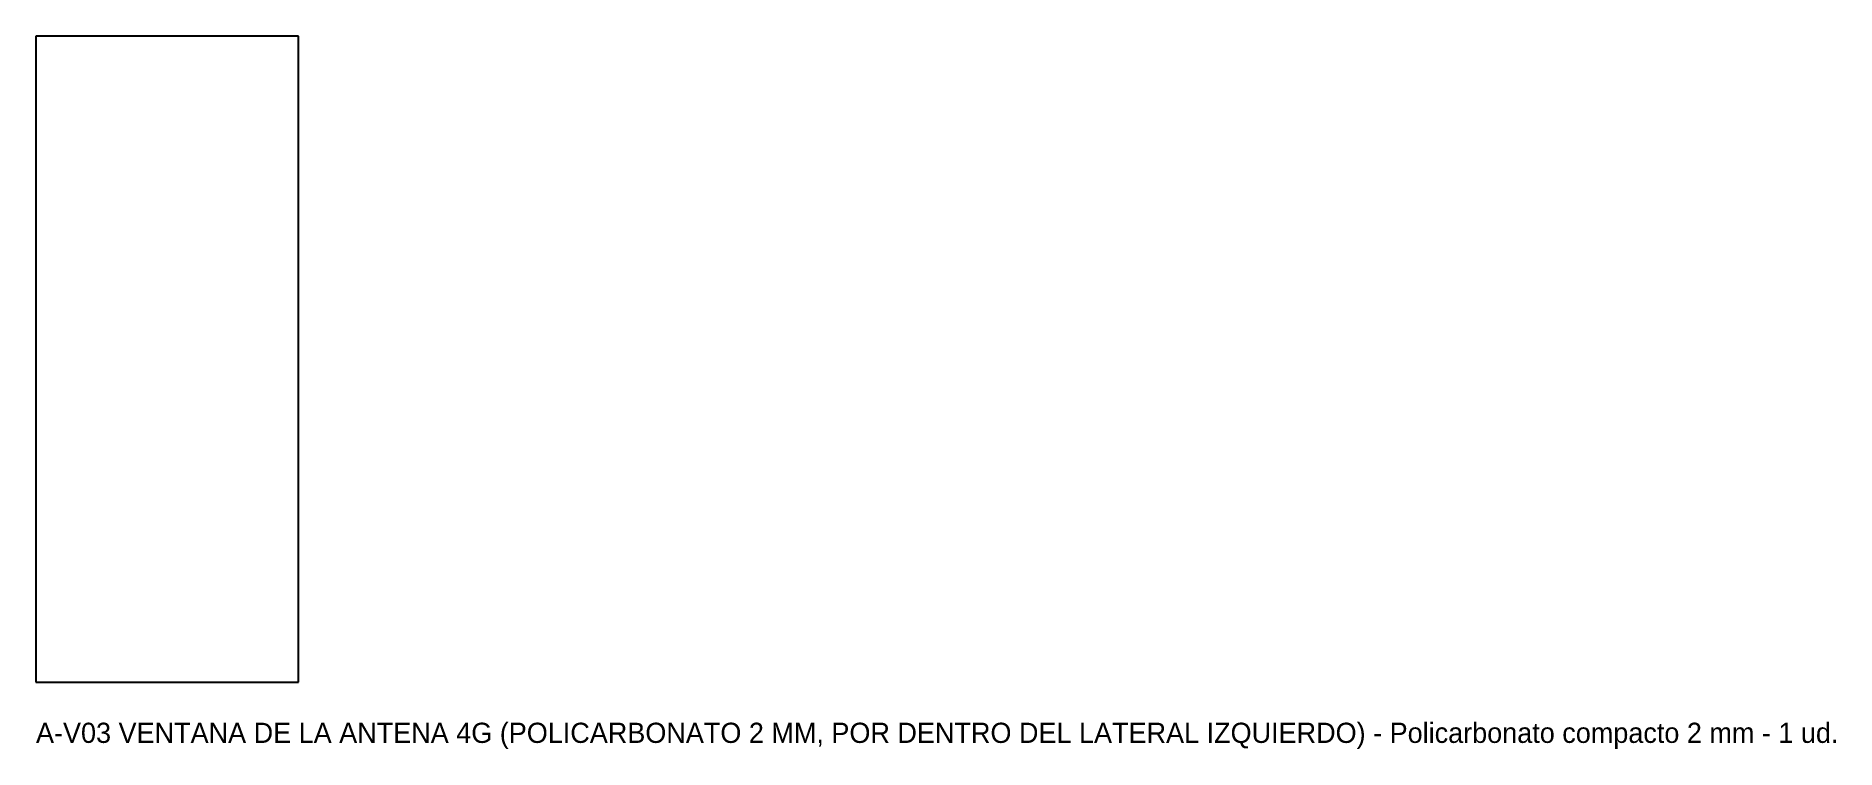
# Model space of a CAD drawing. Header units: millimetres. Extents: x -26 to 330, y -77 to 64.
import ezdxf

# ---------------------------------------------------------------- set-up
doc = ezdxf.new("R2010")
doc.units = ezdxf.units.MM
doc.layers.add('CORTE', color=7, linetype='CONTINUOUS')
doc.layers.add('TEXTO', color=3, linetype='CONTINUOUS')

msp = doc.modelspace()

# ---------------------------------------------------------------- linework, layer by layer
at = {"layer": 'CORTE'}
for p, q in [((26, 64), (-26, 64)), ((-26, 64), (-26, -64)), ((26, -64), (26, 64)), ((-26, -64), (26, -64))]:
    msp.add_line(p, q, dxfattribs=at)

# ---------------------------------------------------------------- texts
at = {"layer": 'TEXTO'}
msp.add_text('A-V03 VENTANA DE LA ANTENA 4G (POLICARBONATO 2 MM, POR DENTRO DEL LATERAL IZQUIERDO) - Policarbonato compacto 2 mm - 1 ud.', height=4, dxfattribs=at).set_placement((-26, -76))

doc.saveas('drawing.dxf')
